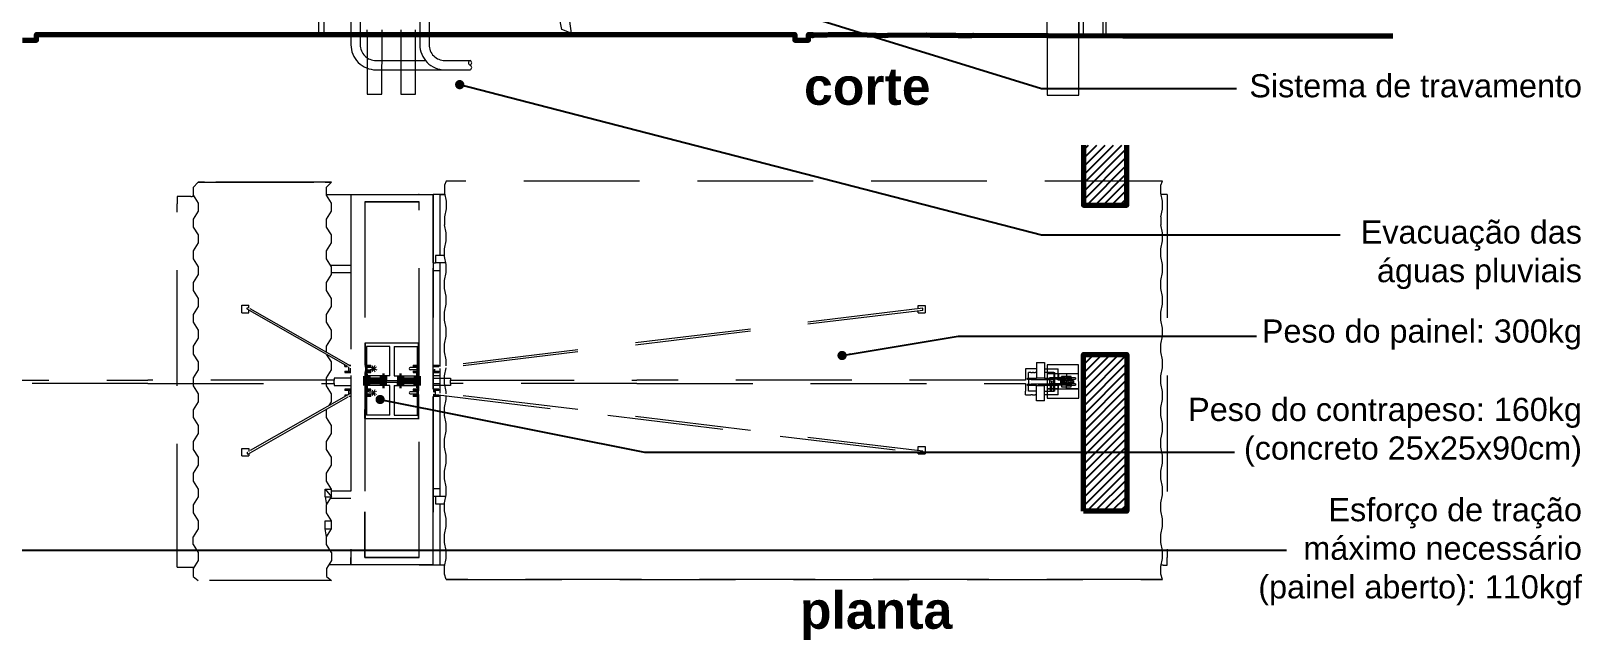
# Model space of a CAD drawing. Header units: millimetres. Extents: x -3 to 106, y -1 to 63.
# Drawn here: x 7.18 to 23.93, y -0.64 to 5.93 of the extents above; entities that cross this region are included whole.
import ezdxf

# ---------------------------------------------------------------- set-up
doc = ezdxf.new("R2010")
doc.units = ezdxf.units.MM
doc.header["$LTSCALE"] = 5
doc.linetypes.add('HIDDEN', pattern=[0.375, 0.25, -0.125])
for name, color, linetype, lineweight in [('anotações', 2, 'Continuous', 20), ('cortado', 7, 'Continuous', 70), ('projeção', 8, 'HIDDEN', 13), ('visto', 9, 'Continuous', 15)]:
    doc.layers.add(name, color=color, linetype=linetype, lineweight=lineweight)
doc.layers.add('chuva', color=173, linetype='Continuous', lineweight=20, true_color=0x386aff)
doc.styles.add('Arial', font='arial.ttf')
doc.styles.get("Standard").update_dxf_attribs({"font": 'txt.shx'})
doc.dimstyles.new('ISO-25', dxfattribs={"dimtxt": 2.5, "dimasz": 2.5, "dimexe": 1.25, "dimexo": 0.625, "dimtad": 1, "dimtxsty": 'Standard', "dimcen": 2.5, "dimadec": 0, "dimazin": 0, "dimtfac": 1, "dimtmove": 0, "dimatfit": 3, "dimfxl": 1, "dimarcsym": 0})

msp = doc.modelspace()

# ---------------------------------------------------------------- hatches: boundary and pattern name
h = msp.add_hatch()
h.set_pattern_fill('ANSI31', color=256, scale=0.02, style=0)
h.set_pattern_definition([(45, (15.29633, 1.304183), (-0.0449013, 0.0449013), [])])
h.paths.add_polyline_path([(19.016, 4.051), (19.016, 4.7), (18.547, 4.7), (18.547, 4.051)])
h = msp.add_hatch()
h.set_pattern_fill('ANSI31', color=256, scale=0.02, style=0)
h.set_pattern_definition([(45, (-0.124756, 0), (-0.04490128, 0.04490128), [])])
h.paths.add_polyline_path([(18.547, 0.746), (18.547, 2.44), (19.016, 2.44), (19.016, 0.746)])

# ---------------------------------------------------------------- linework, layer by layer
at = {"layer": 'chuva'}
for points in [[(10.638, 9.012), (10.638, 5.783, 0.414214), (10.909, 5.512), (11.653, 5.512)], [(10.738, 8.937), (10.738, 5.783, 0.414214), (10.909, 5.612), (11.443, 5.612)], [(11.382, 8.913), (11.382, 5.783, 0.414214), (11.653, 5.512), (11.925, 5.512)], [(11.482, 8.99), (11.482, 5.783, 0.414214), (11.653, 5.612), (11.925, 5.612)]]:
    msp.add_lwpolyline(points, format="xyb", dxfattribs=at)
for centre, start, end in [((11.935, 5.587), 110.5869, 249.4131), ((11.916, 5.587), 290.5869, 69.4131), ((11.916, 5.537), 290.5869, 69.4131)]:
    msp.add_arc(centre, 0.0267, start, end, dxfattribs=at)
at = {"layer": 'cortado', "linetype": 'ByBlock'}
for p, q in [((10.8, 2.205), (10.82, 2.205)), ((10.8, 2.165), (10.8, 2.205)), ((10.8, 2.132), (10.8, 2.179)), ((10.82, 2.205), (10.82, 2.165)), ((10.98, 2.165), (10.98, 2.205)), ((11, 2.205), (10.98, 2.205)), ((11, 2.205), (11, 2.165)), ((11.163, 2.205), (11.163, 2.145)), ((11.183, 2.205), (11.163, 2.205)), ((11.183, 2.205), (11.183, 2.165)), ((11.343, 2.205), (11.343, 2.165)), ((11.363, 2.205), (11.343, 2.205)), ((11.363, 2.205), (11.363, 2.145)), ((10.8, 2.105), (10.8, 2.165)), ((10.8, 2.163), (10.8, 2.163)), ((10.8, 2.105), (10.82, 2.105)), ((10.82, 2.165), (10.98, 2.165)), ((10.98, 2.145), (10.82, 2.145)), ((10.82, 2.105), (10.82, 2.145)), ((10.98, 2.105), (10.98, 2.145)), ((10.98, 2.105), (11, 2.105)), ((11, 2.105), (11, 2.165)), ((11.163, 2.105), (11.163, 2.145)), ((11.163, 2.105), (11.183, 2.105)), ((11.183, 2.165), (11.343, 2.165)), ((11.343, 2.145), (11.183, 2.145)), ((11.183, 2.145), (11.183, 2.105)), ((11.343, 2.105), (11.343, 2.145)), ((11.363, 2.105), (11.343, 2.105)), ((11.363, 2.145), (11.363, 2.105)), ((11.363, 2.145), (11.363, 2.132))]:
    msp.add_line(p, q, dxfattribs=at)
at = {"layer": 'cortado'}
for p, q in [((10.874, 2.286), (10.877, 2.294)), ((10.877, 2.278), (10.874, 2.286)), ((10.877, 2.294), (10.885, 2.297)), ((10.885, 2.275), (10.877, 2.278)), ((10.893, 2.294), (10.885, 2.297)), ((10.885, 2.275), (10.893, 2.278)), ((10.896, 2.286), (10.893, 2.294)), ((10.893, 2.278), (10.896, 2.286)), ((10.874, 2.024), (10.877, 2.032)), ((10.877, 2.016), (10.874, 2.024)), ((10.877, 2.032), (10.885, 2.036)), ((10.885, 2.013), (10.877, 2.016)), ((10.893, 2.032), (10.885, 2.036)), ((10.885, 2.013), (10.893, 2.016)), ((10.896, 2.024), (10.893, 2.032)), ((10.893, 2.016), (10.896, 2.024))]:
    msp.add_line(p, q, dxfattribs=at)
at = {"layer": 'cortado', "linetype": 'ByBlock'}
msp.add_lwpolyline([(7.094, 5.833), (7.243, 5.833), (7.243, 5.893), (15.431, 5.893), (15.431, 5.833), (15.58, 5.833), (15.58, 5.893), (15.62, 5.893), (15.62, 5.88), (15.623, 5.88), (15.633, 5.89), (15.777, 5.889), (15.798, 5.893), (16.078, 5.892), (16.12, 5.892), (16.402, 5.883), (16.436, 5.887), (16.854, 5.891), (16.895, 5.885), (17.167, 5.885), (17.197, 5.881), (17.34, 5.881), (17.359, 5.886), (18.972, 5.877), (21.886, 5.877)], dxfattribs=at)
at = {"layer": 'cortado'}
msp.add_lwpolyline([(18.547, 4.7), (18.547, 4.051), (19.016, 4.051), (19.016, 4.7)], dxfattribs=at)
msp.add_lwpolyline([(18.547, 0.746), (18.547, 2.44), (19.016, 2.44), (19.016, 0.746)], close=True, dxfattribs=at)
at = {"layer": 'cortado', "linetype": 'ByBlock'}
msp.add_circle((18.331, 2.144), 0.0102, dxfattribs=at)
at = {"layer": 'projeção'}
for p, q in [((8.988, 4.299), (8.934, 4.243)), ((8.934, 4.243), (8.934, 4.158)), ((9.057, 4.299), (8.988, 4.299)), ((10.429, 4.299), (8.988, 4.299)), ((8.988, 4.299), (10.36, 4.299)), ((10.429, 4.299), (9.057, 4.299)), ((10.36, 4.299), (10.429, 4.299)), ((10.375, 4.244), (10.429, 4.299)), ((10.375, 4.158), (10.375, 4.244)), ((11.667, 4.31), (11.65, 4.267)), ((11.65, 4.267), (11.65, 4.181)), ((19.379, 4.31), (11.667, 4.31)), ((19.4, 4.31), (19.379, 4.31)), ((19.384, 4.267), (19.4, 4.31)), ((19.384, 4.181), (19.384, 4.267)), ((8.761, 4.144), (8.761, 4.064)), ((8.909, 4.144), (8.761, 4.144)), ((8.761, 0.224), (8.761, 4.064)), ((8.909, 4.144), (8.923, 4.144)), ((8.943, 4.144), (8.923, 4.144)), ((8.934, 4.158), (8.988, 4.072)), ((8.988, 4.072), (8.988, 3.986)), ((10.375, 4.167), (10.792, 4.167)), ((10.429, 4.072), (10.375, 4.158)), ((10.429, 3.986), (10.429, 4.072)), ((10.637, 4.167), (10.787, 4.167)), ((10.637, 4.167), (10.637, 4.087)), ((10.637, 4.087), (10.637, 0.247)), ((10.637, 4.087), (10.637, 4.087)), ((10.637, 4.087), (10.637, 3.404)), ((10.787, 4.167), (11.375, 4.167)), ((11.375, 4.087), (10.787, 4.087)), ((10.787, 4.087), (10.787, 0.247)), ((10.787, 4.087), (11.375, 4.087)), ((10.787, 4.087), (10.787, 3.569)), ((10.792, 4.167), (10.792, 4.167)), ((10.792, 4.167), (10.792, 4.167)), ((11.367, 4.167), (11.367, 4.166)), ((11.367, 4.166), (11.367, 4.167)), ((11.375, 4.167), (11.367, 4.167)), ((11.375, 4.167), (11.525, 4.167)), ((11.375, 4.167), (11.375, 4.167)), ((11.375, 0.247), (11.375, 4.087)), ((11.525, 4.167), (11.525, 4.087)), ((11.525, 4.087), (11.525, 4.167)), ((11.653, 4.167), (11.525, 4.167)), ((11.525, 4.087), (11.525, 2.325)), ((11.525, 0.247), (11.525, 4.087)), ((11.525, 3.427), (11.525, 4.087)), ((11.6, 4.167), (11.621, 4.167)), ((11.6, 4.167), (11.6, 3.507)), ((11.621, 4.167), (11.653, 4.167)), ((11.65, 4.181), (11.667, 4.095)), ((11.667, 4.095), (11.667, 4.01)), ((19.4, 4.095), (19.384, 4.181)), ((19.407, 4.166), (19.387, 4.166)), ((19.4, 4.009), (19.4, 4.095)), ((19.452, 4.166), (19.407, 4.166)), ((19.452, 4.166), (19.452, 4.086)), ((19.452, 4.086), (19.452, 0.246)), ((8.988, 3.986), (8.934, 3.901)), ((8.934, 3.901), (8.934, 3.815)), ((10.375, 3.901), (10.429, 3.986)), ((10.375, 3.815), (10.375, 3.901)), ((11.667, 4.01), (11.65, 3.924)), ((11.65, 3.924), (11.65, 3.838)), ((19.384, 3.924), (19.4, 4.009)), ((19.384, 3.924), (19.384, 3.838)), ((8.934, 3.815), (8.988, 3.729)), ((8.988, 3.729), (8.988, 3.643)), ((10.429, 3.729), (10.375, 3.815)), ((10.429, 3.644), (10.429, 3.729)), ((11.667, 3.752), (11.65, 3.838)), ((11.667, 3.667), (11.667, 3.752)), ((19.4, 3.752), (19.384, 3.838)), ((19.4, 3.667), (19.4, 3.752)), ((8.988, 3.643), (8.934, 3.558)), ((8.934, 3.558), (8.934, 3.472)), ((10.375, 3.558), (10.429, 3.644)), ((10.375, 3.472), (10.375, 3.558)), ((11.65, 3.581), (11.667, 3.667)), ((11.65, 3.495), (11.65, 3.581)), ((19.384, 3.581), (19.4, 3.667)), ((19.384, 3.495), (19.384, 3.581)), ((8.934, 3.472), (8.988, 3.386)), ((8.988, 3.386), (8.988, 3.301)), ((10.429, 3.386), (10.375, 3.472)), ((10.419, 3.404), (10.637, 3.404)), ((10.429, 3.301), (10.429, 3.386)), ((11.525, 3.427), (11.552, 3.427)), ((11.65, 3.507), (11.552, 3.507)), ((11.552, 3.507), (11.552, 3.427)), ((11.663, 3.427), (11.552, 3.427)), ((11.6, 3.427), (11.6, 2.309)), ((11.667, 3.41), (11.65, 3.495)), ((11.667, 3.324), (11.667, 3.41)), ((19.4, 3.409), (19.384, 3.495)), ((19.4, 3.324), (19.4, 3.409)), ((8.988, 3.301), (8.934, 3.215)), ((8.934, 3.215), (8.934, 3.129)), ((10.375, 3.215), (10.429, 3.301)), ((10.375, 3.129), (10.375, 3.215)), ((10.429, 3.324), (10.637, 3.324)), ((10.637, 3.324), (10.637, 2.497)), ((11.525, 2.325), (11.525, 3.347)), ((11.525, 2.325), (11.525, 3.347)), ((11.525, 3.347), (11.6, 3.347)), ((11.65, 3.238), (11.667, 3.324)), ((11.65, 3.152), (11.65, 3.238)), ((19.384, 3.238), (19.4, 3.324)), ((19.384, 3.152), (19.384, 3.238)), ((8.934, 3.129), (8.988, 3.043)), ((8.988, 3.043), (8.988, 2.958)), ((10.429, 3.044), (10.375, 3.129)), ((10.429, 2.958), (10.429, 3.044)), ((11.667, 3.067), (11.65, 3.152)), ((11.667, 2.981), (11.667, 3.067)), ((19.4, 3.066), (19.384, 3.152)), ((19.4, 2.981), (19.4, 3.066)), ((8.988, 2.958), (8.934, 2.872)), ((8.934, 2.872), (8.934, 2.786)), ((9.462, 2.89), (9.462, 2.97)), ((9.462, 2.97), (9.536, 2.97)), ((9.462, 2.89), (9.536, 2.89)), ((9.514, 2.93), (9.524, 2.947)), ((9.514, 2.93), (10.637, 2.29)), ((10.637, 2.312), (9.524, 2.947)), ((9.536, 2.94), (9.536, 2.97)), ((9.536, 2.89), (9.536, 2.917)), ((10.375, 2.872), (10.429, 2.958)), ((10.375, 2.786), (10.375, 2.872)), ((16.813, 2.938), (11.525, 2.3)), ((16.813, 2.915), (11.525, 2.278)), ((11.65, 2.895), (11.667, 2.981)), ((11.65, 2.81), (11.65, 2.895)), ((16.761, 2.967), (16.838, 2.967)), ((16.761, 2.932), (16.761, 2.967)), ((16.761, 2.887), (16.761, 2.909)), ((16.761, 2.887), (16.838, 2.887)), ((16.813, 2.915), (16.813, 2.938)), ((16.838, 2.967), (16.838, 2.887)), ((19.384, 2.895), (19.4, 2.981)), ((19.384, 2.809), (19.384, 2.895)), ((8.934, 2.786), (8.988, 2.701)), ((8.988, 2.701), (8.988, 2.615)), ((10.429, 2.701), (10.375, 2.786)), ((10.429, 2.615), (10.429, 2.701)), ((11.667, 2.724), (11.65, 2.81)), ((11.667, 2.638), (11.667, 2.724)), ((19.4, 2.724), (19.384, 2.809)), ((19.4, 2.638), (19.4, 2.724)), ((8.988, 2.615), (8.934, 2.529)), ((8.934, 2.529), (8.934, 2.443)), ((10.375, 2.529), (10.429, 2.615)), ((10.375, 2.462), (10.375, 2.529)), ((10.787, 2.562), (10.787, 2.325)), ((11.081, 2.562), (10.787, 2.562)), ((10.792, 2.562), (10.792, 2.325)), ((10.792, 2.325), (10.792, 2.562)), ((11.375, 2.562), (11.081, 2.562)), ((11.104, 2.525), (11.104, 2.207)), ((11.104, 2.525), (11.356, 2.525)), ((11.356, 2.325), (11.356, 2.525)), ((11.367, 2.562), (11.367, 2.325)), ((11.367, 2.325), (11.367, 2.562)), ((11.65, 2.552), (11.667, 2.638)), ((11.65, 2.467), (11.65, 2.552)), ((19.384, 2.552), (19.4, 2.638)), ((19.384, 2.466), (19.384, 2.552)), ((8.934, 2.443), (8.988, 2.358)), ((8.988, 2.358), (8.988, 2.272)), ((10.429, 2.358), (10.38, 2.436)), ((10.429, 2.272), (10.429, 2.358)), ((11.667, 2.381), (11.65, 2.467)), ((11.667, 2.317), (11.667, 2.381)), ((18.04, 2.351), (18.057, 2.351)), ((18.04, 2.351), (18.04, 2.184)), ((18.057, 2.351), (18.088, 2.351)), ((18.088, 2.351), (18.116, 2.351)), ((18.116, 2.351), (18.125, 2.351)), ((18.125, 2.351), (18.125, 2.184)), ((19.4, 2.381), (19.384, 2.466)), ((19.4, 2.295), (19.4, 2.381)), ((8.988, 2.272), (8.934, 2.186)), ((8.934, 2.186), (8.934, 2.101)), ((10.375, 2.186), (10.429, 2.272)), ((10.375, 2.101), (10.375, 2.186)), ((10.637, 2.184), (10.457, 2.184)), ((10.457, 2.184), (10.457, 2.163)), ((10.574, 2.325), (10.575, 2.325)), ((10.574, 2.311), (10.574, 2.325)), ((10.574, 2.311), (10.581, 2.311)), ((10.574, 2.26), (10.574, 2.245)), ((10.574, 2.26), (10.581, 2.26)), ((10.574, 2.245), (10.581, 2.245)), ((10.581, 2.311), (10.601, 2.311)), ((10.581, 2.26), (10.602, 2.26)), ((10.581, 2.245), (10.602, 2.245)), ((10.602, 2.26), (10.613, 2.26)), ((10.602, 2.245), (10.637, 2.245)), ((10.613, 2.304), (10.613, 2.26)), ((10.613, 2.26), (10.617, 2.26)), ((10.615, 2.325), (10.637, 2.325)), ((10.617, 2.26), (10.617, 2.301)), ((10.617, 2.26), (10.633, 2.26)), ((10.633, 2.26), (10.633, 2.292)), ((10.633, 2.26), (10.637, 2.26)), ((10.787, 2.325), (10.799, 2.325)), ((10.787, 2.311), (10.799, 2.311)), ((10.787, 2.26), (10.799, 2.26)), ((10.787, 2.245), (10.787, 2.179)), ((10.787, 2.245), (10.799, 2.245)), ((10.8, 2.179), (10.787, 2.179)), ((10.792, 2.245), (10.792, 2.179)), ((10.792, 2.179), (10.792, 2.245)), ((10.799, 2.325), (10.832, 2.325)), ((10.799, 2.311), (10.814, 2.311)), ((10.799, 2.26), (10.799, 2.311)), ((10.799, 2.26), (10.814, 2.26)), ((10.799, 2.245), (10.832, 2.245)), ((10.814, 2.26), (10.814, 2.311)), ((10.814, 2.311), (10.832, 2.311)), ((10.837, 2.297), (10.814, 2.297)), ((10.814, 2.275), (10.837, 2.275)), ((10.814, 2.26), (10.832, 2.26)), ((10.819, 2.207), (10.819, 2.205)), ((10.832, 2.325), (10.852, 2.325)), ((10.832, 2.311), (10.852, 2.311)), ((10.832, 2.26), (10.852, 2.26)), ((10.832, 2.245), (10.852, 2.245)), ((10.885, 2.297), (10.837, 2.297)), ((10.837, 2.275), (10.885, 2.275)), ((10.852, 2.311), (10.852, 2.325)), ((10.852, 2.245), (10.852, 2.26)), ((11.104, 2.207), (11.356, 2.207)), ((11.27, 2.294), (11.267, 2.286)), ((11.267, 2.286), (11.27, 2.278)), ((11.278, 2.297), (11.27, 2.294)), ((11.27, 2.278), (11.278, 2.275)), ((11.326, 2.297), (11.278, 2.297)), ((11.326, 2.275), (11.278, 2.275)), ((11.31, 2.325), (11.33, 2.325)), ((11.31, 2.325), (11.31, 2.311)), ((11.31, 2.311), (11.33, 2.311)), ((11.31, 2.26), (11.33, 2.26)), ((11.31, 2.26), (11.31, 2.245)), ((11.31, 2.245), (11.33, 2.245)), ((11.349, 2.297), (11.326, 2.297)), ((11.349, 2.275), (11.326, 2.275)), ((11.33, 2.325), (11.363, 2.325)), ((11.33, 2.311), (11.349, 2.311)), ((11.33, 2.26), (11.349, 2.26)), ((11.33, 2.245), (11.363, 2.245)), ((11.337, 2.186), (11.343, 2.186)), ((11.337, 2.165), (11.337, 2.186)), ((11.343, 2.205), (11.343, 2.207)), ((11.349, 2.311), (11.349, 2.26)), ((11.349, 2.311), (11.363, 2.311)), ((11.349, 2.26), (11.363, 2.26)), ((11.356, 2.207), (11.356, 2.245)), ((11.363, 2.325), (11.375, 2.325)), ((11.363, 2.311), (11.363, 2.26)), ((11.363, 2.311), (11.375, 2.311)), ((11.363, 2.26), (11.375, 2.26)), ((11.363, 2.26), (11.375, 2.26)), ((11.363, 2.245), (11.375, 2.245)), ((11.363, 2.186), (11.367, 2.186)), ((11.363, 2.179), (11.375, 2.179)), ((11.367, 2.245), (11.367, 2.179)), ((11.367, 2.179), (11.367, 2.245)), ((11.525, 2.325), (11.56, 2.325)), ((11.525, 2.311), (11.529, 2.311)), ((11.525, 2.26), (11.529, 2.26)), ((11.525, 2.245), (11.525, 2.065)), ((11.525, 2.207), (11.525, 2.245)), ((11.525, 2.065), (11.525, 2.245)), ((11.525, 2.245), (11.56, 2.245)), ((11.6, 2.207), (11.525, 2.207)), ((11.529, 2.301), (11.529, 2.311)), ((11.529, 2.311), (11.545, 2.311)), ((11.529, 2.26), (11.529, 2.278)), ((11.529, 2.26), (11.545, 2.26)), ((11.535, 2.184), (11.715, 2.184)), ((11.536, 2.311), (11.56, 2.311)), ((11.545, 2.311), (11.55, 2.311)), ((11.545, 2.303), (11.545, 2.311)), ((11.545, 2.26), (11.545, 2.28)), ((11.545, 2.26), (11.55, 2.26)), ((11.55, 2.26), (11.56, 2.26)), ((11.56, 2.325), (11.582, 2.325)), ((11.56, 2.311), (11.582, 2.311)), ((11.56, 2.26), (11.582, 2.26)), ((11.56, 2.245), (11.582, 2.245)), ((11.582, 2.325), (11.589, 2.325)), ((11.582, 2.311), (11.589, 2.311)), ((11.582, 2.26), (11.589, 2.26)), ((11.582, 2.245), (11.589, 2.245)), ((11.589, 2.311), (11.589, 2.325)), ((11.589, 2.245), (11.589, 2.26)), ((11.6, 2.287), (11.6, 2.023)), ((11.65, 2.21), (11.667, 2.295)), ((11.65, 2.124), (11.65, 2.21)), ((11.665, 2.288), (11.665, 2.295)), ((11.715, 2.184), (11.715, 2.163)), ((18.04, 2.285), (17.92, 2.285)), ((17.92, 2.285), (17.92, 2.243)), ((17.92, 2.243), (17.92, 2.163)), ((17.943, 2.184), (17.962, 2.184)), ((17.943, 2.17), (17.943, 2.184)), ((17.955, 2.184), (17.955, 2.243)), ((17.978, 2.243), (17.955, 2.243)), ((17.962, 2.184), (17.997, 2.184)), ((17.978, 2.243), (17.996, 2.243)), ((18.008, 2.243), (17.996, 2.243)), ((17.997, 2.184), (18.04, 2.184)), ((18.008, 2.243), (18.024, 2.243)), ((18.04, 2.243), (18.024, 2.243)), ((18.057, 2.184), (18.04, 2.184)), ((18.088, 2.184), (18.057, 2.184)), ((18.116, 2.184), (18.088, 2.184)), ((18.125, 2.184), (18.116, 2.184)), ((18.125, 2.285), (18.237, 2.285)), ((18.174, 2.243), (18.125, 2.243)), ((18.125, 2.184), (18.152, 2.184)), ((18.152, 2.184), (18.194, 2.184)), ((18.226, 2.243), (18.174, 2.243)), ((18.194, 2.184), (18.217, 2.184)), ((18.217, 2.184), (18.222, 2.184)), ((18.222, 2.17), (18.222, 2.184)), ((18.226, 2.243), (18.237, 2.243)), ((18.226, 2.243), (18.226, 2.163)), ((18.237, 2.285), (18.273, 2.285)), ((18.237, 2.163), (18.237, 2.243)), ((18.273, 2.243), (18.273, 2.285)), ((18.273, 2.163), (18.273, 2.243)), ((18.309, 2.163), (18.309, 2.203)), ((18.32, 2.203), (18.309, 2.203)), ((18.366, 2.203), (18.32, 2.203)), ((18.414, 2.203), (18.366, 2.203)), ((18.414, 2.163), (18.414, 2.203)), ((19.384, 2.209), (19.4, 2.295)), ((19.384, 2.124), (19.384, 2.209)), ((4.253, 2.163), (8.446, 2.163)), ((8.446, 2.124), (4.253, 2.124)), ((10.375, 2.163), (8.446, 2.163)), ((8.446, 2.124), (10.375, 2.124)), ((8.934, 2.101), (8.988, 2.015)), ((8.988, 2.015), (8.988, 1.929)), ((10.637, 2.02), (9.524, 1.386)), ((10.457, 2.163), (10.375, 2.163)), ((10.375, 2.124), (10.457, 2.124)), ((10.429, 2.015), (10.375, 2.101)), ((10.429, 1.929), (10.429, 2.015)), ((10.457, 2.124), (10.457, 2.163)), ((10.457, 2.124), (10.457, 2.104)), ((10.457, 2.104), (10.637, 2.104)), ((10.574, 2.065), (10.574, 2.051)), ((10.581, 2.065), (10.574, 2.065)), ((10.581, 2.051), (10.574, 2.051)), ((10.602, 2.065), (10.581, 2.065)), ((10.602, 2.051), (10.581, 2.051)), ((10.637, 2.065), (10.602, 2.065)), ((10.613, 2.051), (10.602, 2.051)), ((10.617, 2.051), (10.613, 2.051)), ((10.613, 2.051), (10.613, 2.006)), ((10.633, 2.051), (10.617, 2.051)), ((10.617, 2.051), (10.617, 2.009)), ((10.637, 2.051), (10.633, 2.051)), ((10.633, 2.051), (10.633, 2.018)), ((10.787, 2.132), (10.787, 2.065)), ((10.8, 2.132), (10.787, 2.132)), ((10.799, 2.065), (10.787, 2.065)), ((10.799, 2.051), (10.787, 2.051)), ((10.792, 2.132), (10.792, 2.065)), ((10.792, 2.065), (10.792, 2.132)), ((10.8, 2.124), (10.792, 2.124)), ((10.832, 2.065), (10.799, 2.065)), ((10.814, 2.051), (10.799, 2.051)), ((10.832, 2.051), (10.799, 2.051)), ((10.799, 2), (10.799, 2.051)), ((10.806, 2.051), (10.806, 2.051)), ((10.814, 2), (10.814, 2.051)), ((10.837, 2.036), (10.814, 2.036)), ((10.814, 2.013), (10.837, 2.013)), ((10.826, 2.124), (10.82, 2.124)), ((10.826, 2.145), (10.826, 2.124)), ((10.852, 2.065), (10.832, 2.065)), ((10.852, 2.051), (10.832, 2.051)), ((10.837, 2.036), (10.885, 2.036)), ((10.837, 2.013), (10.885, 2.013)), ((10.852, 2.051), (10.852, 2.065)), ((11.104, 2.103), (11.356, 2.103)), ((11.104, 2.103), (11.104, 1.785)), ((11.27, 2.032), (11.267, 2.024)), ((11.267, 2.024), (11.27, 2.016)), ((11.278, 2.036), (11.27, 2.032)), ((11.27, 2.016), (11.278, 2.013)), ((11.326, 2.036), (11.278, 2.036)), ((11.278, 2.013), (11.326, 2.013)), ((11.33, 2.065), (11.31, 2.065)), ((11.31, 2.065), (11.31, 2.051)), ((11.33, 2.051), (11.31, 2.051)), ((11.349, 2.036), (11.326, 2.036)), ((11.326, 2.013), (11.349, 2.013)), ((11.363, 2.065), (11.33, 2.065)), ((11.349, 2.051), (11.33, 2.051)), ((11.343, 2.103), (11.343, 2.105)), ((11.349, 2.051), (11.349, 2)), ((11.363, 2.051), (11.349, 2.051)), ((11.356, 2.065), (11.356, 2.103)), ((11.363, 2.132), (11.375, 2.132)), ((11.375, 2.065), (11.363, 2.065)), ((11.363, 2.051), (11.363, 2)), ((11.375, 2.051), (11.363, 2.051)), ((11.367, 2.132), (11.367, 2.065)), ((11.367, 2.065), (11.367, 2.132)), ((11.525, 2.127), (11.6, 2.127)), ((11.56, 2.065), (11.525, 2.065)), ((11.529, 2.051), (11.525, 2.051)), ((16.813, 1.395), (11.525, 2.032)), ((11.525, 2.01), (11.549, 2.007)), ((11.545, 2.051), (11.529, 2.051)), ((11.529, 2.051), (11.529, 2.032)), ((11.529, 2.009), (11.529, 2)), ((11.715, 2.104), (11.535, 2.104)), ((11.55, 2.051), (11.545, 2.051)), ((11.545, 2.051), (11.545, 2.03)), ((11.56, 2.051), (11.55, 2.051)), ((11.55, 2), (11.55, 2.051)), ((11.582, 2.065), (11.56, 2.065)), ((11.582, 2.051), (11.56, 2.051)), ((11.589, 2.065), (11.582, 2.065)), ((11.589, 2.051), (11.582, 2.051)), ((11.589, 2.051), (11.589, 2.065)), ((11.667, 2.038), (11.65, 2.124)), ((11.667, 2.015), (11.667, 2.038)), ((11.715, 2.124), (11.715, 2.163)), ((11.715, 2.163), (11.797, 2.163)), ((11.797, 2.124), (11.715, 2.124)), ((11.715, 2.124), (11.715, 2.104)), ((11.797, 2.163), (13.726, 2.163)), ((13.726, 2.124), (11.797, 2.124)), ((17.92, 2.163), (13.726, 2.163)), ((13.726, 2.124), (17.92, 2.124)), ((17.92, 2.124), (17.92, 2.044)), ((17.92, 2.002), (17.92, 2.044)), ((17.962, 2.17), (17.943, 2.17)), ((17.943, 2.119), (17.962, 2.119)), ((17.943, 2.104), (17.943, 2.119)), ((17.962, 2.104), (17.943, 2.104)), ((17.955, 2.17), (17.955, 2.124)), ((17.955, 2.119), (17.955, 2.124)), ((17.955, 2.044), (17.955, 2.104)), ((17.99, 2.044), (17.955, 2.044)), ((17.982, 2.17), (17.962, 2.17)), ((17.962, 2.119), (17.996, 2.119)), ((17.997, 2.104), (17.962, 2.104)), ((17.996, 2.044), (17.978, 2.044)), ((17.982, 2.17), (17.996, 2.17)), ((17.996, 2.119), (17.982, 2.119)), ((17.996, 2.17), (18.021, 2.17)), ((18.021, 2.119), (17.996, 2.119)), ((18.008, 2.044), (17.996, 2.044)), ((18.04, 2.104), (17.997, 2.104)), ((18.024, 2.044), (18.008, 2.044)), ((18.021, 2.17), (18.056, 2.17)), ((18.056, 2.119), (18.021, 2.119)), ((18.04, 2.044), (18.024, 2.044)), ((18.04, 2.104), (18.057, 2.104)), ((18.04, 1.938), (18.04, 2.104)), ((18.056, 2.17), (18.096, 2.17)), ((18.096, 2.119), (18.056, 2.119)), ((18.057, 2.104), (18.088, 2.104)), ((18.1, 2.104), (18.057, 2.104)), ((18.088, 2.104), (18.116, 2.104)), ((18.096, 2.17), (18.133, 2.17)), ((18.133, 2.119), (18.096, 2.119)), ((18.152, 2.104), (18.1, 2.104)), ((18.116, 2.104), (18.125, 2.104)), ((18.125, 1.938), (18.125, 2.104)), ((18.125, 2.044), (18.174, 2.044)), ((18.133, 2.17), (18.163, 2.17)), ((18.163, 2.119), (18.133, 2.119)), ((18.182, 2.17), (18.152, 2.17)), ((18.186, 2.104), (18.152, 2.104)), ((18.163, 2.17), (18.179, 2.17)), ((18.179, 2.119), (18.163, 2.119)), ((18.174, 2.044), (18.226, 2.044)), ((18.179, 2.17), (18.183, 2.17)), ((18.183, 2.119), (18.179, 2.119)), ((18.194, 2.17), (18.183, 2.17)), ((18.183, 2.119), (18.183, 2.17)), ((18.183, 2.155), (18.196, 2.155)), ((18.183, 2.132), (18.186, 2.132)), ((18.183, 2.119), (18.186, 2.119)), ((18.186, 2.132), (18.187, 2.044)), ((18.217, 2.17), (18.194, 2.17)), ((18.196, 2.155), (18.202, 2.152)), ((18.202, 2.152), (18.205, 2.144)), ((18.207, 2.044), (18.205, 2.144)), ((18.206, 2.119), (18.217, 2.119)), ((18.217, 2.104), (18.206, 2.104)), ((18.222, 2.17), (18.217, 2.17)), ((18.217, 2.119), (18.222, 2.119)), ((18.222, 2.104), (18.217, 2.104)), ((18.222, 2.104), (18.222, 2.119)), ((18.226, 2.124), (18.226, 2.163)), ((18.226, 2.044), (18.226, 2.124)), ((18.237, 2.044), (18.226, 2.044)), ((18.237, 2.124), (18.237, 2.163)), ((18.237, 2.044), (18.237, 2.124)), ((18.309, 2.163), (18.273, 2.163)), ((18.273, 2.124), (18.309, 2.124)), ((18.273, 2.044), (18.273, 2.124)), ((18.273, 2.002), (18.273, 2.044)), ((18.309, 2.124), (18.309, 2.089)), ((18.309, 2.089), (18.32, 2.089)), ((18.32, 2.089), (18.366, 2.089)), ((18.363, 2.157), (18.382, 2.157)), ((18.363, 2.132), (18.363, 2.157)), ((18.363, 2.132), (18.382, 2.132)), ((18.366, 2.157), (18.366, 2.163)), ((18.366, 2.163), (18.414, 2.163)), ((18.366, 2.124), (18.366, 2.132)), ((18.414, 2.124), (18.366, 2.124)), ((18.366, 2.089), (18.414, 2.089)), ((18.382, 2.157), (18.412, 2.157)), ((18.382, 2.132), (18.382, 2.157)), ((18.412, 2.132), (18.382, 2.132)), ((18.412, 2.157), (18.436, 2.157)), ((18.412, 2.157), (18.412, 2.132)), ((18.436, 2.132), (18.412, 2.132)), ((18.414, 2.089), (18.414, 2.124)), ((18.439, 2.157), (18.436, 2.157)), ((18.436, 2.157), (18.436, 2.132)), ((18.436, 2.132), (18.439, 2.132)), ((18.439, 2.157), (18.439, 2.132)), ((19.4, 2.038), (19.384, 2.124)), ((19.4, 1.952), (19.4, 2.038)), ((8.988, 1.929), (8.934, 1.843)), ((8.934, 1.843), (8.934, 1.758)), ((9.524, 1.363), (10.637, 1.998)), ((10.375, 1.844), (10.38, 1.851)), ((10.375, 1.758), (10.375, 1.844)), ((10.402, 1.887), (10.429, 1.929)), ((10.581, 2), (10.574, 2)), ((10.574, 2), (10.574, 1.985)), ((10.575, 1.985), (10.574, 1.985)), ((10.601, 2), (10.581, 2)), ((10.637, 1.985), (10.615, 1.985)), ((10.787, 2), (10.787, 2)), ((10.799, 2), (10.787, 2)), ((10.799, 2), (10.787, 2)), ((10.787, 1.985), (10.787, 1.748)), ((10.799, 1.985), (10.787, 1.985)), ((10.787, 1.748), (10.787, 1.844)), ((10.792, 1.985), (10.792, 1.748)), ((10.792, 1.748), (10.792, 1.985)), ((10.814, 2), (10.799, 2)), ((10.832, 1.985), (10.799, 1.985)), ((10.832, 2), (10.814, 2)), ((10.852, 2), (10.832, 2)), ((10.852, 1.985), (10.832, 1.985)), ((10.852, 1.985), (10.852, 2)), ((11.33, 2), (11.31, 2)), ((11.31, 2), (11.31, 1.985)), ((11.33, 1.985), (11.31, 1.985)), ((11.349, 2), (11.33, 2)), ((11.363, 1.985), (11.33, 1.985)), ((11.363, 2), (11.349, 2)), ((11.356, 1.785), (11.356, 1.985)), ((11.375, 2), (11.363, 2)), ((11.375, 2), (11.363, 2)), ((11.375, 1.985), (11.363, 1.985)), ((11.367, 1.985), (11.367, 1.748)), ((11.367, 1.748), (11.367, 1.985)), ((11.536, 2), (11.525, 2)), ((11.529, 2), (11.525, 2)), ((11.525, 1.985), (11.525, 0.247)), ((11.525, 0.987), (11.525, 1.985)), ((11.56, 1.985), (11.525, 1.985)), ((11.545, 2), (11.529, 2)), ((11.545, 2.007), (11.545, 2)), ((11.55, 2), (11.545, 2)), ((11.55, 2.007), (16.813, 1.372)), ((11.56, 2), (11.55, 2)), ((11.582, 2), (11.56, 2)), ((11.582, 1.985), (11.56, 1.985)), ((11.589, 2), (11.582, 2)), ((11.589, 1.985), (11.582, 1.985)), ((11.589, 2), (11.589, 1.985)), ((11.6, 2.001), (11.6, 0.907)), ((11.65, 1.867), (11.667, 1.952)), ((11.65, 1.781), (11.65, 1.867)), ((11.667, 1.952), (11.667, 1.993)), ((17.92, 2.002), (17.955, 2.002)), ((17.955, 2.002), (17.978, 2.002)), ((17.996, 2.002), (17.978, 2.002)), ((17.996, 2.002), (18.008, 2.002)), ((18.008, 2.002), (18.024, 2.002)), ((18.04, 2.002), (18.024, 2.002)), ((18.057, 1.938), (18.04, 1.938)), ((18.088, 1.938), (18.057, 1.938)), ((18.116, 1.938), (18.088, 1.938)), ((18.125, 1.938), (18.116, 1.938)), ((18.174, 2.002), (18.125, 2.002)), ((18.237, 2.002), (18.174, 2.002)), ((18.273, 2.002), (18.237, 2.002)), ((19.384, 1.866), (19.4, 1.952)), ((19.384, 1.781), (19.384, 1.866)), ((8.934, 1.758), (8.988, 1.672)), ((10.429, 1.672), (10.375, 1.758)), ((10.787, 1.748), (11.081, 1.748)), ((11.081, 1.748), (11.375, 1.748)), ((11.104, 1.785), (11.356, 1.785)), ((11.667, 1.695), (11.65, 1.781)), ((11.667, 1.61), (11.667, 1.695)), ((19.4, 1.695), (19.384, 1.781)), ((19.4, 1.609), (19.4, 1.695)), ((8.988, 1.586), (8.934, 1.501)), ((8.988, 1.672), (8.988, 1.586)), ((10.375, 1.501), (10.429, 1.586)), ((10.429, 1.586), (10.429, 1.672)), ((11.65, 1.524), (11.667, 1.61)), ((11.65, 1.438), (11.65, 1.524)), ((19.384, 1.524), (19.4, 1.609)), ((19.384, 1.438), (19.384, 1.524)), ((8.934, 1.501), (8.934, 1.415)), ((8.934, 1.415), (8.988, 1.329)), ((9.462, 1.424), (9.536, 1.424)), ((9.462, 1.344), (9.462, 1.424)), ((9.462, 1.344), (9.536, 1.344)), ((9.521, 1.375), (9.522, 1.383)), ((9.522, 1.367), (9.521, 1.375)), ((9.522, 1.383), (9.524, 1.386)), ((9.524, 1.363), (9.522, 1.367)), ((9.536, 1.424), (9.536, 1.393)), ((9.536, 1.37), (9.536, 1.344)), ((10.375, 1.415), (10.375, 1.501)), ((10.429, 1.329), (10.375, 1.415)), ((11.667, 1.352), (11.65, 1.438)), ((11.667, 1.267), (11.667, 1.352)), ((16.761, 1.447), (16.838, 1.447)), ((16.761, 1.401), (16.761, 1.447)), ((16.761, 1.367), (16.761, 1.378)), ((16.761, 1.367), (16.838, 1.367)), ((16.813, 1.372), (16.813, 1.395)), ((16.838, 1.447), (16.838, 1.367)), ((19.4, 1.352), (19.384, 1.438)), ((19.4, 1.266), (19.4, 1.352)), ((8.988, 1.243), (8.934, 1.158)), ((8.988, 1.329), (8.988, 1.243)), ((10.375, 1.158), (10.429, 1.244)), ((10.429, 1.244), (10.429, 1.329)), ((11.65, 1.181), (11.667, 1.267)), ((11.65, 1.095), (11.65, 1.181)), ((19.384, 1.181), (19.4, 1.266)), ((19.384, 1.095), (19.384, 1.181)), ((8.934, 1.158), (8.934, 1.072)), ((8.934, 1.072), (8.988, 0.986)), ((10.375, 1.072), (10.375, 1.158)), ((10.429, 0.986), (10.375, 1.072)), ((11.667, 1.01), (11.65, 1.095)), ((11.667, 0.924), (11.667, 1.01)), ((19.4, 1.009), (19.384, 1.095)), ((19.4, 0.924), (19.4, 1.009)), ((8.988, 0.901), (8.934, 0.815)), ((8.988, 0.986), (8.988, 0.901)), ((10.36, 0.901), (10.36, 0.986)), ((10.36, 0.986), (10.429, 0.901)), ((10.36, 0.986), (10.429, 0.986)), ((10.36, 0.901), (10.375, 0.815)), ((10.36, 0.901), (10.429, 0.901)), ((10.375, 0.815), (10.429, 0.901)), ((10.637, 0.884), (10.419, 0.884)), ((10.429, 0.901), (10.429, 0.986)), ((10.637, 0.964), (10.429, 0.964)), ((11.6, 0.987), (11.525, 0.987)), ((11.525, 0.247), (11.525, 0.907)), ((11.6, 0.907), (11.525, 0.907)), ((11.663, 0.907), (11.552, 0.907)), ((11.552, 0.907), (11.552, 0.827)), ((11.65, 0.838), (11.667, 0.924)), ((11.65, 0.752), (11.65, 0.838)), ((19.384, 0.838), (19.4, 0.924)), ((19.384, 0.752), (19.384, 0.838)), ((8.934, 0.815), (8.934, 0.729)), ((8.934, 0.729), (8.988, 0.643)), ((10.375, 0.729), (10.375, 0.815)), ((10.429, 0.644), (10.375, 0.729)), ((10.787, 0.247), (10.787, 0.741)), ((10.787, 0.741), (10.787, 0.247)), ((11.552, 0.827), (11.65, 0.827)), ((11.6, 0.827), (11.6, 0.167)), ((11.667, 0.667), (11.65, 0.752)), ((19.4, 0.666), (19.384, 0.752)), ((8.988, 0.558), (8.934, 0.472)), ((8.988, 0.643), (8.988, 0.558)), ((10.36, 0.643), (10.429, 0.644)), ((10.36, 0.558), (10.36, 0.643)), ((10.36, 0.558), (10.429, 0.558)), ((10.375, 0.472), (10.36, 0.558)), ((10.375, 0.472), (10.429, 0.558)), ((10.429, 0.558), (10.429, 0.644)), ((11.65, 0.495), (11.667, 0.581)), ((11.667, 0.581), (11.667, 0.667)), ((19.384, 0.495), (19.4, 0.581)), ((19.4, 0.581), (19.4, 0.666)), ((8.934, 0.386), (8.934, 0.472)), ((8.934, 0.386), (8.988, 0.301)), ((10.375, 0.386), (10.375, 0.472)), ((10.429, 0.301), (10.375, 0.386)), ((11.65, 0.41), (11.65, 0.495)), ((11.667, 0.324), (11.65, 0.41)), ((19.384, 0.409), (19.384, 0.495)), ((19.4, 0.324), (19.384, 0.409)), ((8.761, 0.144), (8.761, 0.224)), ((8.988, 0.215), (8.934, 0.129)), ((8.988, 0.301), (8.988, 0.215)), ((10.429, 0.215), (10.375, 0.129)), ((10.429, 0.301), (10.429, 0.215)), ((10.637, 0.167), (10.637, 0.247)), ((10.637, 0.247), (10.637, 0.167)), ((10.787, 0.247), (11.375, 0.247)), ((11.375, 0.247), (10.787, 0.247)), ((11.375, 0.247), (11.375, 0.247)), ((11.525, 0.167), (11.525, 0.247)), ((11.65, 0.152), (11.667, 0.238)), ((11.667, 0.238), (11.667, 0.324)), ((19.384, 0.152), (19.4, 0.238)), ((19.4, 0.238), (19.4, 0.324)), ((19.452, 0.166), (19.452, 0.246)), ((8.761, 0.144), (8.909, 0.144)), ((8.909, 0.144), (8.923, 0.144)), ((8.923, 0.144), (8.943, 0.144)), ((8.934, 0.129), (8.934, 0.043)), ((8.934, 0.043), (8.988, 0)), ((10.36, 0), (8.988, 0)), ((10.429, 0), (10.36, 0)), ((10.375, 0.129), (10.375, 0.044)), ((10.375, 0.044), (10.429, 0)), ((10.637, 0.167), (10.399, 0.167)), ((10.787, 0.167), (10.637, 0.167)), ((11.375, 0.167), (10.787, 0.167)), ((11.525, 0.167), (11.375, 0.167)), ((11.375, 0.167), (11.6, 0.167)), ((11.6, 0.167), (11.621, 0.167)), ((11.621, 0.167), (11.653, 0.167)), ((11.65, 0.067), (11.65, 0.152)), ((11.667, 0.011), (11.65, 0.067)), ((11.667, 0.011), (19.379, 0.011)), ((11.687, 0.011), (11.667, 0.011)), ((19.4, 0.011), (11.687, 0.011)), ((19.379, 0.011), (19.4, 0.011)), ((19.384, 0.066), (19.384, 0.152)), ((19.4, 0.011), (19.384, 0.066)), ((19.407, 0.166), (19.386, 0.166)), ((19.407, 0.166), (19.452, 0.166))]:
    msp.add_line(p, q, dxfattribs=at)
at = {"layer": 'projeção', "linetype": 'ByBlock'}
for p, q in [((10.98, 2.205), (10.98, 2.207)), ((11.182, 2.207), (11.182, 2.205)), ((10.819, 2.105), (10.819, 2.103)), ((10.98, 2.103), (10.98, 2.105)), ((11.182, 2.105), (11.182, 2.103))]:
    msp.add_line(p, q, dxfattribs=at)
at = {"layer": 'projeção'}
for points in [[(10.813, 5.893), (10.813, 5.249), (10.973, 5.249), (10.974, 5.892)], [(11.176, 5.893), (11.176, 5.249), (11.335, 5.249), (11.337, 5.892)], [(18.157, 5.882), (18.157, 5.238), (18.496, 5.238), (18.497, 5.881)]]:
    msp.add_lwpolyline(points, dxfattribs=at)
at = {"layer": 'visto'}
for p, q in [((18.76, 5.877), (18.76, 10.697)), ((18.79, 10.697), (18.79, 5.877)), ((18.547, 5.88), (18.525, 9.617)), ((18.496, 5.882), (18.496, 6.528)), ((18.5, 5.882), (18.5, 6.528)), ((10.287, 6.306), (10.287, 5.893)), ((10.347, 6.306), (10.347, 5.893)), ((18.156, 5.882), (18.156, 6.249)), ((10.813, 5.893), (10.813, 5.945)), ((10.974, 5.893), (10.974, 5.945)), ((11.176, 5.945), (11.176, 5.893)), ((11.337, 5.893), (11.337, 5.945)), ((18.157, 5.882), (18.156, 5.882)), ((18.157, 5.882), (18.496, 5.882)), ((18.157, 5.882), (18.157, 5.882)), ((18.157, 5.882), (18.157, 5.882)), ((18.496, 5.882), (18.5, 5.882)), ((10.806, 2.525), (10.806, 2.325)), ((11.058, 2.525), (10.806, 2.525)), ((11.058, 2.207), (11.058, 2.525)), ((10.806, 2.325), (10.806, 2.207)), ((11.058, 2.207), (10.806, 2.207)), ((10.843, 2.181), (10.957, 2.181)), ((10.843, 2.181), (10.843, 2.165)), ((10.957, 2.181), (10.957, 2.165)), ((11.206, 2.165), (11.206, 2.181)), ((11.206, 2.181), (11.32, 2.181)), ((11.32, 2.165), (11.32, 2.181)), ((18.495, 2.328), (18.156, 2.329)), ((18.156, 2.329), (18.157, 2.23)), ((18.157, 2.23), (18.157, 2.068)), ((18.495, 2.229), (18.157, 2.23)), ((18.2, 2.187), (18.181, 2.187)), ((18.181, 2.187), (18.181, 2.172)), ((18.235, 2.187), (18.2, 2.187)), ((18.284, 2.187), (18.235, 2.187)), ((18.278, 2.23), (18.278, 2.187)), ((18.278, 2.187), (18.294, 2.187)), ((18.338, 2.187), (18.284, 2.187)), ((18.294, 2.187), (18.326, 2.187)), ((18.326, 2.187), (18.354, 2.187)), ((18.354, 2.187), (18.338, 2.187)), ((18.354, 2.187), (18.363, 2.187)), ((18.363, 2.23), (18.363, 2.187)), ((18.389, 2.187), (18.363, 2.187)), ((18.431, 2.187), (18.389, 2.187)), ((18.455, 2.187), (18.431, 2.187)), ((18.46, 2.187), (18.455, 2.187)), ((18.46, 2.187), (18.46, 2.172)), ((18.495, 2.229), (18.495, 2.328)), ((18.496, 2.067), (18.495, 2.229)), ((10.806, 2.103), (10.806, 2.065)), ((11.058, 2.103), (10.806, 2.103)), ((10.806, 2.065), (10.806, 1.785)), ((10.843, 2.145), (10.843, 2.129)), ((10.957, 2.129), (10.843, 2.129)), ((10.957, 2.145), (10.957, 2.129)), ((11, 2.155), (11.01, 2.155)), ((11.01, 2.135), (11, 2.135)), ((11.153, 2.155), (11.01, 2.155)), ((11.163, 2.155), (11.01, 2.155)), ((11.153, 2.135), (11.01, 2.135)), ((11.058, 1.785), (11.058, 2.103)), ((11.153, 2.135), (11.153, 2.155)), ((11.163, 2.135), (11.153, 2.135)), ((11.206, 2.129), (11.206, 2.145)), ((11.32, 2.129), (11.206, 2.129)), ((11.32, 2.129), (11.32, 2.145)), ((18.157, 2.068), (18.157, 1.969)), ((18.278, 2.068), (18.157, 2.068)), ((18.157, 2.068), (18.352, 2.068)), ((18.181, 2.172), (18.2, 2.172)), ((18.2, 2.121), (18.181, 2.121)), ((18.181, 2.121), (18.181, 2.107)), ((18.181, 2.107), (18.2, 2.107)), ((18.2, 2.172), (18.22, 2.172)), ((18.22, 2.121), (18.2, 2.121)), ((18.2, 2.107), (18.235, 2.107)), ((18.233, 2.172), (18.22, 2.172)), ((18.22, 2.172), (18.22, 2.121)), ((18.22, 2.121), (18.233, 2.121)), ((18.258, 2.172), (18.233, 2.172)), ((18.233, 2.121), (18.258, 2.121)), ((18.284, 2.121), (18.235, 2.121)), ((18.235, 2.107), (18.278, 2.107)), ((18.294, 2.172), (18.258, 2.172)), ((18.258, 2.172), (18.284, 2.172)), ((18.258, 2.121), (18.294, 2.121)), ((18.294, 2.107), (18.278, 2.107)), ((18.278, 2.068), (18.278, 2.107)), ((18.284, 2.172), (18.333, 2.172)), ((18.294, 2.121), (18.284, 2.121)), ((18.333, 2.172), (18.294, 2.172)), ((18.294, 2.121), (18.353, 2.121)), ((18.326, 2.107), (18.294, 2.107)), ((18.354, 2.107), (18.326, 2.107)), ((18.331, 2.154), (18.424, 2.156)), ((18.331, 2.134), (18.424, 2.133)), ((18.37, 2.172), (18.333, 2.172)), ((18.352, 2.068), (18.496, 2.067)), ((18.353, 2.121), (18.37, 2.121)), ((18.389, 2.121), (18.353, 2.121)), ((18.354, 2.107), (18.353, 2.107)), ((18.363, 2.107), (18.354, 2.107)), ((18.363, 2.067), (18.363, 2.107)), ((18.363, 2.107), (18.389, 2.107)), ((18.496, 2.067), (18.363, 2.067)), ((18.401, 2.172), (18.37, 2.172)), ((18.37, 2.121), (18.401, 2.121)), ((18.401, 2.121), (18.389, 2.121)), ((18.389, 2.107), (18.431, 2.107)), ((18.417, 2.172), (18.401, 2.172)), ((18.401, 2.121), (18.417, 2.121)), ((18.408, 2.172), (18.431, 2.172)), ((18.421, 2.172), (18.417, 2.172)), ((18.417, 2.121), (18.421, 2.121)), ((18.421, 2.172), (18.421, 2.156)), ((18.421, 2.133), (18.421, 2.121)), ((18.431, 2.121), (18.421, 2.121)), ((18.432, 2.152), (18.424, 2.156)), ((18.424, 2.133), (18.432, 2.136)), ((18.431, 2.172), (18.455, 2.172)), ((18.455, 2.121), (18.431, 2.121)), ((18.431, 2.107), (18.455, 2.107)), ((18.435, 2.144), (18.432, 2.152)), ((18.432, 2.136), (18.435, 2.144)), ((18.455, 2.172), (18.46, 2.172)), ((18.46, 2.121), (18.455, 2.121)), ((18.455, 2.107), (18.46, 2.107)), ((18.46, 2.121), (18.46, 2.107)), ((18.496, 1.969), (18.496, 2.067)), ((18.157, 1.969), (18.351, 1.969)), ((18.351, 1.969), (18.496, 1.969)), ((11.058, 1.785), (10.806, 1.785))]:
    msp.add_line(p, q, dxfattribs=at)
at = {"layer": 'visto', "invisible_edges": 1}
msp.add_3dface([(12.739, 6.822), (12.904, 6.695), (13.018, 5.908), (12.917, 5.946)], dxfattribs=at)

# ---------------------------------------------------------------- texts
at = {"layer": 'anotações', "width": 5.43599, "style": 'Arial'}
for s, insert, char_height, attachment_point in [('{\\fArial|b1|i0|c0|p39;corte}', (15.53, 5.534), 0.4, 1), ('{Sistema de travamento}', (23.929, 5.465), 0.25, 3), ('{Evacuação das\\Páguas pluviais}', (23.929, 3.886), 0.25, 3), ('{Peso do painel: 300kg}', (23.929, 2.817), 0.25, 3), ('{Peso do contrapeso: 160kg\\P(concreto 25x25x90cm)}', (23.929, 1.971), 0.25, 3), ('{Esforço de tração\\Pmáximo necessário\\P(painel aberto): 110kgf}', (23.929, 0.889), 0.25, 3), ('{\\fArial|b1|i0|c0|p39;planta}', (15.486, -0.122), 0.4, 1)]:
    msp.add_mtext(s, dxfattribs=dict(at, insert=insert, char_height=char_height, attachment_point=attachment_point))

# ---------------------------------------------------------------- leaders
at = {"layer": 'anotações', "annotation_type": 0, "has_hookline": 1, "hookline_direction": 1, "horizontal_direction": (-1, 0, 0)}
for points in [[(11.083, 7.477), (18.095, 5.309), (20.199, 5.309)], [(11.813, 5.352), (18.095, 3.73), (21.319, 3.73)], [(15.941, 2.428), (17.193, 2.636), (20.416, 2.636)], [(10.954, 1.953), (13.809, 1.384), (20.179, 1.384)], [(4.328, 0.594), (5.014, 0.326), (20.739, 0.326)]]:
    msp.add_leader(points, dimstyle='ISO-25', override={"dimasz": 0.1, "dimtad": 0, "dimldrblk": 'Dot'}, dxfattribs=at)

doc.saveas('drawing.dxf')
